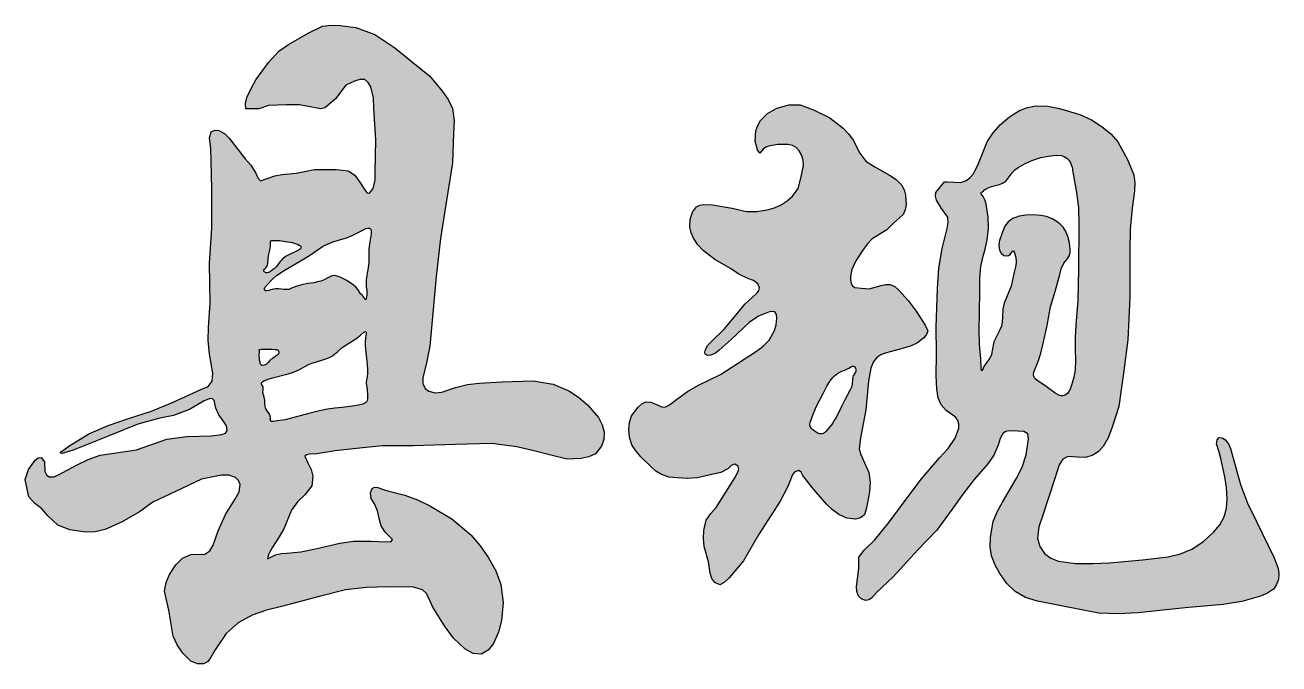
# Model space of a CAD drawing. Extents: x -137808 to 103746506, y -332957 to -111547.
# Drawn here: x 46778 to 47622, y -162492 to -162062 of the extents above; entities that cross this region are included whole.
import ezdxf

# ---------------------------------------------------------------- set-up
doc = ezdxf.new("R2010")
doc.units = 0
doc.header["$LTSCALE"] = 25
doc.header["$MEASUREMENT"] = 0
doc.layers.get('0').update_dxf_attribs({"linetype": 'CONTINUOUS'})

# ---------------------------------------------------------------- blocks, each defined once
blk = doc.blocks.new('tjnhty')
h = blk.add_hatch(color=256)
h.paths.add_polyline_path([(1268459.13, -1743967.5), (1268462.97, -1743942.1), (1268463.74, -1743922.4), (1268464.18, -1743913.78), (1268463.12, -1743905.54), (1268460.22, -1743899.63), (1268456.24, -1743894.1), (1268447.71, -1743883.91), (1268436.25, -1743874.34), (1268424.36, -1743864.69), (1268410.69, -1743855.75), (1268398, -1743851.12), (1268387.51, -1743849.65), (1268381.48, -1743849.47), (1268375.63, -1743850.3), (1268365.95, -1743854.94), (1268352.6, -1743862.47), (1268346.16, -1743867.07), (1268339.26, -1743874.6), (1268330.75, -1743886.33), (1268327.78, -1743891.66), (1268324.67, -1743898.18), (1268323.78, -1743902.32), (1268323.93, -1743905.73), (1268326.45, -1743905.88), (1268332.82, -1743905.73), (1268339.2, -1743903.66), (1268351.05, -1743903.21), (1268360.09, -1743903.07), (1268364.84, -1743903.95), (1268374.47, -1743905.88), (1268377.17, -1743905.16), (1268379.61, -1743903.22), (1268384.24, -1743899.11), (1268391.28, -1743889.85), (1268397.11, -1743887.11), (1268400.68, -1743886), (1268403.97, -1743886.08), (1268406.37, -1743888.02), (1268408.09, -1743891.05), (1268409.84, -1743898.34), (1268410.14, -1743905.62), (1268411.52, -1743926.7), (1268411, -1743948.46), (1268411.01, -1743953.89), (1268409.63, -1743959.43), (1268407.23, -1743962.52), (1268405.7, -1743962.32), (1268404.19, -1743960.76), (1268401.22, -1743955.83), (1268397.37, -1743950.51), (1268392.82, -1743947.61), (1268385.1, -1743946.75), (1268370.18, -1743946.75), (1268357.83, -1743949.15), (1268348.31, -1743950.06), (1268343.46, -1743950.92), (1268338.45, -1743952.75), (1268333.81, -1743954.29), (1268332.06, -1743952.36), (1268330.73, -1743949.15), (1268327.4, -1743943.82), (1268323.52, -1743939.55), (1268312.72, -1743925.67), (1268309.72, -1743922.41), (1268305.86, -1743920.36), (1268303.04, -1743920.2), (1268300.71, -1743921.22), (1268299.46, -1743925.35), (1268300.33, -1743932.65), (1268300.65, -1743940.77), (1268301.21, -1743959.84), (1268301.21, -1743986.19), (1268299.53, -1744009.75), (1268300.09, -1744036.66), (1268298.86, -1744052.89), (1268298.64, -1744061.46), (1268299.53, -1744070.87), (1268301.71, -1744083.67), (1268301.36, -1744089.02), (1268298.73, -1744092.72), (1268293.63, -1744094.65), (1268275.13, -1744103.34), (1268260.44, -1744109.27), (1268245.03, -1744114.24), (1268231.28, -1744118.95), (1268218.39, -1744124.58), (1268204.86, -1744132.86), (1268199.9, -1744136.44), (1268198.99, -1744137.67), (1268200.28, -1744137.78), (1268207.84, -1744135.45), (1268231.37, -1744126.1), (1268251.25, -1744118.11), (1268266.16, -1744113.96), (1268275.28, -1744112.3), (1268286.03, -1744108.17), (1268296.03, -1744102.26), (1268300.06, -1744100.85), (1268301.55, -1744101.06), (1268302.6, -1744102.1), (1268303.84, -1744107.34), (1268305.87, -1744111.67), (1268308.81, -1744115.75), (1268310.89, -1744119.24), (1268311.53, -1744122.39), (1268310.28, -1744124.08), (1268307.75, -1744125.11), (1268300.84, -1744125.95), (1268284.51, -1744126.39), (1268270.92, -1744128.13), (1268250.51, -1744135.26), (1268225.95, -1744138.82), (1268217.79, -1744141.72), (1268210.1, -1744145.55), (1268198.01, -1744152.09), (1268194.77, -1744153.47), (1268191.67, -1744153.47), (1268189.82, -1744152.05), (1268188.7, -1744149.91), (1268188.5, -1744143.37), (1268186.32, -1744140.41), (1268184.23, -1744140.79), (1268182.16, -1744142.39), (1268177.8, -1744148.52), (1268175.43, -1744155.25), (1268176.81, -1744161.79), (1268178, -1744166.93), (1268181.83, -1744171.24), (1268186.72, -1744175.05), (1268190.72, -1744179.84), (1268197.48, -1744185.97), (1268205.65, -1744189.27), (1268216.02, -1744190.84), (1268222.7, -1744190.45), (1268229.23, -1744188.95), (1268240.86, -1744183.77), (1268252.34, -1744177.02), (1268261.4, -1744170.47), (1268276.56, -1744163.26), (1268294.25, -1744154.96), (1268307.6, -1744152.44), (1268312.55, -1744152.37), (1268316.99, -1744153.88), (1268319.05, -1744155.95), (1268320.24, -1744158.57), (1268319.5, -1744163.69), (1268316.63, -1744168.66), (1268310.37, -1744178.85), (1268305.44, -1744189.94), (1268302.02, -1744199.48), (1268299.67, -1744203.27), (1268296.41, -1744205.45), (1268287.03, -1744205.81), (1268281.44, -1744208.27), (1268276.92, -1744212.66), (1268272.59, -1744219.15), (1268270.28, -1744224.61), (1268269.34, -1744230.33), (1268272.23, -1744243.32), (1268275.12, -1744260.63), (1268277.87, -1744266.63), (1268281.62, -1744272.17), (1268287.03, -1744277.58), (1268291.36, -1744279.4), (1268295.69, -1744279.38), (1268298.09, -1744277.99), (1268300.05, -1744275.72), (1268303.27, -1744270), (1268310.85, -1744258.82), (1268318.8, -1744251.84), (1268328.18, -1744246.56), (1268337.98, -1744243.25), (1268348.03, -1744240.79), (1268373.29, -1744233.94), (1268390.98, -1744229.61), (1268405.21, -1744228.04), (1268419.49, -1744227.45), (1268436.82, -1744227.81), (1268442.96, -1744229.61), (1268445.27, -1744231.76), (1268447, -1744234.61), (1268449.81, -1744241.15), (1268457.75, -1744253.78), (1268463.81, -1744261.98), (1268471.47, -1744269.28), (1268477.02, -1744272.33), (1268482.66, -1744272.89), (1268487.09, -1744270.21), (1268490.6, -1744265.68), (1268494.11, -1744258.08), (1268496.01, -1744250.17), (1268497.08, -1744238.04), (1268495.65, -1744226.01), (1268492.22, -1744216.71), (1268487.35, -1744207.97), (1268481.79, -1744199.89), (1268475.44, -1744192.47), (1268462.7, -1744181.82), (1268447.9, -1744173.09), (1268439.45, -1744168.93), (1268430.97, -1744165.76), (1268417.86, -1744162.38), (1268412.83, -1744160.75), (1268410.64, -1744160.55), (1268408.98, -1744161.25), (1268407.84, -1744164.33), (1268408.41, -1744168.15), (1268410.67, -1744171.68), (1268412.66, -1744176.38), (1268413.77, -1744181.54), (1268415, -1744186.38), (1268417.72, -1744190.84), (1268422.79, -1744195.77), (1268421.87, -1744196.93), (1268418.39, -1744197.24), (1268408.27, -1744196.76), (1268396.49, -1744196.79), (1268387.26, -1744198.17), (1268370.76, -1744201.97), (1268361.01, -1744203.99), (1268351.58, -1744204.93), (1268347.92, -1744205.03), (1268343.97, -1744206.06), (1268338.61, -1744208.73), (1268339.2, -1744205.87), (1268341.99, -1744200.84), (1268346.5, -1744193.8), (1268349.61, -1744188.59), (1268354.68, -1744175.9), (1268358.77, -1744170.27), (1268363.71, -1744165.62), (1268368.31, -1744159.61), (1268369.03, -1744153.12), (1268368.01, -1744148.65), (1268365.78, -1744144.12), (1268363.8, -1744139.61), (1268364.71, -1744138.64), (1268366.63, -1744138.2), (1268371.73, -1744137.99), (1268383.99, -1744136.01), (1268398.41, -1744134.39), (1268415.72, -1744132.53), (1268436.75, -1744132.53), (1268464.93, -1744131.67), (1268489.39, -1744131.1), (1268506.27, -1744133.24), (1268516.85, -1744135.81), (1268529.29, -1744138.96), (1268540.17, -1744141.67), (1268549.61, -1744141.1), (1268554.76, -1744140.09), (1268559.33, -1744137.96), (1268563.34, -1744132.96), (1268564.86, -1744128.34), (1268565.05, -1744123.52), (1268563.77, -1744118.4), (1268561.33, -1744113.66), (1268553.9, -1744104.94), (1268547.96, -1744099.9), (1268541.45, -1744095.65), (1268530.72, -1744091.22), (1268517.42, -1744088.94), (1268496.54, -1744089.65), (1268480.94, -1744090.39), (1268473.08, -1744091.37), (1268465.07, -1744093.37), (1268455.82, -1744096.44), (1268451.37, -1744096.98), (1268447.19, -1744095.94), (1268444.63, -1744093.99), (1268443.06, -1744090.61), (1268443.06, -1744086.59), (1268445.26, -1744077.89), (1268447.84, -1744065.54), (1268452.05, -1744018.77), (1268455.01, -1743993.01)])
h.paths.add_polyline_path([(1268341.01, -1743994.37), (1268343.81, -1743994.38), (1268346.61, -1743994.55), (1268349.38, -1743994.85), (1268352.1, -1743995.25), (1268353.74, -1743995.54), (1268355.37, -1743995.9), (1268357.01, -1743996.38), (1268358.69, -1743997.02), (1268359.82, -1743997.56), (1268361.02, -1743998.35), (1268361.22, -1743999.26), (1268360.53, -1744000.17), (1268359.45, -1744000.89), (1268357.67, -1744001.86), (1268353.34, -1744003.96), (1268351.2, -1744005.1), (1268350.24, -1744005.71), (1268349.37, -1744006.33), (1268348.73, -1744006.89), (1268348.16, -1744007.46), (1268347.2, -1744008.62), (1268345.51, -1744010.91), (1268344.45, -1744012.09), (1268343.25, -1744013.2), (1268341.94, -1744014.25), (1268340.08, -1744015.57), (1268338.74, -1744016.24), (1268337.13, -1744016.2), (1268335.86, -1744015.19), (1268336.08, -1744014.43), (1268336.64, -1744013.65), (1268337.42, -1744012.82), (1268338.12, -1744011.96), (1268338.39, -1744011.45), (1268338.56, -1744010.93), (1268338.76, -1744009.87), (1268339.09, -1744006.98), (1268339.25, -1744004.49), (1268339.6, -1744002.67), (1268340.05, -1744000.87), (1268340.32, -1743999.6), (1268340.53, -1743998.31), (1268340.66, -1743997.12), (1268340.69, -1743995.98), (1268340.66, -1743994.85)], flags=16)
h.paths.add_polyline_path([(1268348.69, -1744015.29), (1268353.23, -1744012.55), (1268360.05, -1744008.62), (1268366.73, -1744004.46), (1268372.57, -1744000.43), (1268375.55, -1743998.53), (1268378.69, -1743996.88), (1268382.75, -1743995.29), (1268386.95, -1743994), (1268391.1, -1743992.77), (1268395.02, -1743991.36), (1268398.27, -1743989.78), (1268401.83, -1743987.89), (1268404.82, -1743986.47), (1268406.16, -1743986.08), (1268407.69, -1743986.09), (1268408.22, -1743987.43), (1268408.33, -1743988.62), (1268408.24, -1743990.05), (1268407.1, -1743996.62), (1268406.69, -1744000.48), (1268406.72, -1744003.95), (1268406.84, -1744009.08), (1268406.32, -1744012.79), (1268405.56, -1744016.53), (1268405.01, -1744021.18), (1268404.94, -1744023.44), (1268405.04, -1744025.53), (1268405.31, -1744027.95), (1268405.3, -1744031.05), (1268404.96, -1744033.42), (1268404.55, -1744034.68), (1268403.5, -1744032.59), (1268402.97, -1744031.86), (1268402.37, -1744031.3), (1268401.19, -1744030.28), (1268399.52, -1744027.71), (1268397.98, -1744025.9), (1268396.17, -1744024.37), (1268391.93, -1744021.42), (1268389.81, -1744020.18), (1268387.56, -1744019.1), (1268384.85, -1744018.22), (1268383.48, -1744018.06), (1268382.16, -1744018.2), (1268380.46, -1744018.91), (1268378.82, -1744019.87), (1268376.67, -1744020.93), (1268374.43, -1744021.75), (1268372.15, -1744022.36), (1268369.82, -1744022.83), (1268365.62, -1744023.48), (1268361.46, -1744024.24), (1268358.6, -1744025.07), (1268355.8, -1744026.17), (1268354.33, -1744026.83), (1268352.85, -1744027.33), (1268351.26, -1744027.48), (1268349.63, -1744027.36), (1268346.29, -1744026.94), (1268343.99, -1744026.97), (1268341.79, -1744027.33), (1268339.22, -1744028.1), (1268338.03, -1744028.42), (1268337.03, -1744028.22), (1268336.44, -1744026.99), (1268336.78, -1744026.17), (1268338.46, -1744024.02), (1268340.3, -1744021.99), (1268342.27, -1744020.09), (1268344.36, -1744018.33)], flags=16)
h.paths.add_polyline_path([(1268341.61, -1744067.64), (1268344.06, -1744067.73), (1268345.15, -1744067.92), (1268345.99, -1744068.52), (1268346.33, -1744069.73), (1268345.87, -1744070.85), (1268345.04, -1744071.56), (1268344.21, -1744072.29), (1268343.36, -1744072.96), (1268342.23, -1744073.66), (1268341.66, -1744074), (1268341.12, -1744074.36), (1268340.55, -1744074.85), (1268340.02, -1744075.38), (1268339.02, -1744076.53), (1268338.1, -1744077.52), (1268336.8, -1744078.15), (1268334.89, -1744078.59), (1268334.08, -1744077.99), (1268333.63, -1744076.74), (1268333.28, -1744074.88), (1268333.11, -1744073.51), (1268333.01, -1744072.25), (1268332.99, -1744071), (1268333.08, -1744069.79), (1268333.1, -1744069.14), (1268333.06, -1744068.41), (1268333.02, -1744067.8), (1268333.69, -1744067.71), (1268335.04, -1744067.54), (1268336.98, -1744067.49)], flags=16)
h.paths.add_polyline_path([(1268366.16, -1744077.99), (1268368.48, -1744077.04), (1268370.88, -1744076.26), (1268375.77, -1744074.84), (1268379.14, -1744073.62), (1268380.75, -1744072.86), (1268382.27, -1744071.97), (1268383.98, -1744070.71), (1268385.6, -1744069.31), (1268388.89, -1744066.47), (1268392.64, -1744063.98), (1268396.75, -1744061.54), (1268398.89, -1744060.06), (1268401.26, -1744058.11), (1268403.25, -1744056.37), (1268404.53, -1744055.51), (1268404.88, -1744056.28), (1268404.87, -1744057.32), (1268404.51, -1744059.98), (1268404.3, -1744062.88), (1268404.39, -1744065.35), (1268405.3, -1744075.98), (1268405.76, -1744081.1), (1268405.79, -1744083.63), (1268405.57, -1744086.14), (1268405.2, -1744088.29), (1268405.01, -1744090.45), (1268405.64, -1744094.69), (1268405.76, -1744099.06), (1268405.81, -1744101.87), (1268405.14, -1744103.32), (1268404.13, -1744103.96), (1268402.64, -1744104.55), (1268399.86, -1744105.31), (1268397.14, -1744105.8), (1268388.77, -1744106.8), (1268383.87, -1744107.28), (1268379.02, -1744107.92), (1268373.65, -1744109.05), (1268366.28, -1744110.92), (1268357.28, -1744113.29), (1268353.85, -1744114.34), (1268350.53, -1744115.17), (1268345.16, -1744115.91), (1268342.38, -1744116.34), (1268340.64, -1744116.21), (1268340.48, -1744114.64), (1268340.52, -1744113.29), (1268340.15, -1744111.84), (1268339.4, -1744110.57), (1268337.47, -1744107.78), (1268337.08, -1744106.1), (1268336.88, -1744103.91), (1268336.78, -1744101.83), (1268336.41, -1744099.81), (1268335.81, -1744098.25), (1268335.41, -1744096.69), (1268335.6, -1744094.84), (1268335.68, -1744093.89), (1268335.54, -1744092.94), (1268334.53, -1744090.92), (1268334.54, -1744090.2), (1268335.2, -1744089.49), (1268336.16, -1744088.95), (1268339.04, -1744087.8), (1268342.04, -1744086.95), (1268352.41, -1744084.2), (1268356.09, -1744083.05), (1268359.65, -1744081.58)], flags=16)
h = blk.add_hatch(color=256)
h.paths.add_polyline_path([(1268743.11, -1744089.09), (1268744.68, -1744080.26), (1268746.25, -1744076.36), (1268748.65, -1744073.24), (1268751.23, -1744071.47), (1268754.28, -1744070.21), (1268761.02, -1744068.5), (1268771.24, -1744065.59), (1268775.89, -1744063.24), (1268780.18, -1744059.85), (1268782.03, -1744057.69), (1268782.86, -1744055.32), (1268781.21, -1744051.41), (1268775.03, -1744041.94), (1268769.81, -1744034.81), (1268763.45, -1744027.81), (1268760.64, -1744025.46), (1268757.49, -1744024.03), (1268754.51, -1744024.04), (1268751.45, -1744024.84), (1268743.48, -1744027.01), (1268738.17, -1744026.61), (1268733.82, -1744026.13), (1268732.35, -1744025), (1268731.33, -1744023.39), (1268730.79, -1744020.94), (1268730.92, -1744018.4), (1268731.89, -1744014.06), (1268734.59, -1744008.04), (1268739.24, -1744001.04), (1268742.12, -1743996.95), (1268745.52, -1743993.4), (1268755.44, -1743987.31), (1268759.81, -1743982.67), (1268766.35, -1743976.95), (1268767.73, -1743973.84), (1268768.26, -1743970.36), (1268767.82, -1743964.05), (1268766.92, -1743960.36), (1268765.33, -1743957.02), (1268761.65, -1743953.41), (1268757.11, -1743950.57), (1268747.29, -1743944.86), (1268741.13, -1743941.05), (1268737.17, -1743935.62), (1268732.76, -1743926.98), (1268729.6, -1743922.75), (1268725.87, -1743918.92), (1268716.92, -1743911.88), (1268706.51, -1743906.75), (1268697.12, -1743903.24), (1268689.5, -1743903.24), (1268681.28, -1743905.43), (1268675.12, -1743908.95), (1268670.43, -1743913.79), (1268668.49, -1743917.08), (1268667.2, -1743920.68), (1268666.76, -1743927.56), (1268668.23, -1743933.43), (1268669.79, -1743935.75), (1268672.18, -1743933.07), (1268673.95, -1743931.65), (1268675.92, -1743930.96), (1268681.67, -1743929.91), (1268689.05, -1743929.91), (1268691.9, -1743930.59), (1268694.42, -1743931.92), (1268696.43, -1743934.1), (1268697.87, -1743936.8), (1268699.01, -1743940.36), (1268699.31, -1743943.99), (1268697.46, -1743952.39), (1268695.76, -1743959.49), (1268691.9, -1743964.58), (1268688.29, -1743967.81), (1268684.33, -1743970.45), (1268679.69, -1743972.46), (1268674.76, -1743973.84), (1268667.81, -1743975.02), (1268660.86, -1743974.92), (1268651.28, -1743972.61), (1268638, -1743970.45), (1268632.16, -1743970.17), (1268629.48, -1743970.64), (1268627.19, -1743971.84), (1268624.56, -1743975.39), (1268622.97, -1743980.39), (1268622.86, -1743985.57), (1268623.69, -1743989.3), (1268625.18, -1743992.82), (1268628.13, -1743997.26), (1268631.79, -1744001.17), (1268639.5, -1744007.14), (1268650.2, -1744013.35), (1268655.82, -1744017), (1268661.9, -1744020.07), (1268665.62, -1744021.37), (1268668.62, -1744023.55), (1268669.61, -1744026.28), (1268669.2, -1744028.12), (1268668.03, -1744029.77), (1268664.64, -1744032.75), (1268659.89, -1744037.26), (1268655.93, -1744041.95), (1268646.17, -1744053.88), (1268637.09, -1744062.57), (1268634.98, -1744064.83), (1268633.34, -1744067.69), (1268632.86, -1744069.53), (1268633.14, -1744071.05), (1268634.72, -1744071.78), (1268636.89, -1744071.64), (1268639.97, -1744070.31), (1268642.42, -1744068.29), (1268650.52, -1744060.99), (1268662.76, -1744049.74), (1268668.88, -1744045.4), (1268675.79, -1744042.64), (1268678.06, -1744042.15), (1268679.94, -1744042.44), (1268681.02, -1744044.22), (1268681.32, -1744046.78), (1268680.94, -1744051.16), (1268679.74, -1744055.07), (1268676.19, -1744061.58), (1268671.89, -1744065.76), (1268666.91, -1744069.27), (1268643.4, -1744084.54), (1268628.66, -1744091.89), (1268621.18, -1744096.07), (1268613.7, -1744101.43), (1268609.06, -1744105.11), (1268606.73, -1744106.28), (1268604.38, -1744106.52), (1268599.91, -1744104.53), (1268596.52, -1744103.18), (1268593.19, -1744103.04), (1268590.51, -1744104.37), (1268588.1, -1744106.52), (1268583.5, -1744112.48), (1268582.07, -1744116.84), (1268581.63, -1744121.55), (1268582.11, -1744126.88), (1268583.75, -1744131.86), (1268586.47, -1744136.09), (1268589.84, -1744139.93), (1268596.45, -1744146.59), (1268599.88, -1744149.6), (1268603.65, -1744152.01), (1268608.85, -1744153.63), (1268614.4, -1744154.28), (1268621.16, -1744154.55), (1268627.81, -1744154.08), (1268638.37, -1744151.81), (1268643.54, -1744150.65), (1268648.33, -1744148.07), (1268650.68, -1744145.84), (1268653.16, -1744144.92), (1268655.23, -1744146.3), (1268655.8, -1744148.05), (1268655.39, -1744150.01), (1268653.06, -1744154.08), (1268645.83, -1744165.56), (1268640.58, -1744174.08), (1268636.85, -1744178.25), (1268633.74, -1744182.66), (1268632.23, -1744189.59), (1268631.98, -1744195.02), (1268632.48, -1744200.3), (1268635.25, -1744210.75), (1268636.4, -1744218.36), (1268637.52, -1744221.84), (1268639.71, -1744224.71), (1268642.87, -1744226.11), (1268645.96, -1744224.71), (1268649.25, -1744221.53), (1268658.8, -1744209.96), (1268668.93, -1744192.6), (1268677.62, -1744179.3), (1268683.53, -1744169.79), (1268688.64, -1744159.9), (1268690.9, -1744154.36), (1268691.84, -1744152.03), (1268693.39, -1744150.07), (1268696.11, -1744149.17), (1268697.71, -1744150.45), (1268698.93, -1744152.67), (1268705.04, -1744160.58), (1268714.66, -1744171.88), (1268718.61, -1744175.58), (1268723.03, -1744178.78), (1268728.36, -1744181.37), (1268734.22, -1744182.05), (1268737.62, -1744181.14), (1268740.22, -1744179.12), (1268741.77, -1744174.25), (1268743.59, -1744163.61), (1268744.11, -1744157.05), (1268743.33, -1744150.63), (1268739.43, -1744142.07), (1268737.79, -1744138.5), (1268736.83, -1744134.81), (1268737.61, -1744127.28), (1268741.25, -1744108.34)])
h.paths.add_polyline_path([(1268708.12, -1744105.91), (1268712.72, -1744096.97), (1268715.04, -1744092.39), (1268716.32, -1744090.16), (1268717.8, -1744088.02), (1268718.92, -1744086.68), (1268720.15, -1744085.44), (1268721.48, -1744084.34), (1268722.88, -1744083.43), (1268724.53, -1744082.65), (1268726.25, -1744081.98), (1268728.04, -1744081.25), (1268729.89, -1744080.29), (1268732.03, -1744079.02), (1268733.4, -1744079.1), (1268734.45, -1744080.77), (1268734.5, -1744082.56), (1268733.89, -1744083.62), (1268733.04, -1744084.88), (1268732.72, -1744085.62), (1268732.51, -1744086.4), (1268732.31, -1744088.02), (1268732.07, -1744091.17), (1268731.55, -1744093.12), (1268730.73, -1744095), (1268728.68, -1744098.66), (1268726.82, -1744102.15), (1268725.11, -1744105.67), (1268721.67, -1744112.68), (1268719.98, -1744115.67), (1268719.04, -1744117.11), (1268718.04, -1744118.48), (1268715.38, -1744121.62), (1268713.67, -1744123.59), (1268712.13, -1744124.47), (1268710.37, -1744124.62), (1268708.76, -1744124.19), (1268707.7, -1744123.53), (1268706.43, -1744122.59), (1268705.22, -1744121.62), (1268703.93, -1744120.25), (1268703.51, -1744118.64), (1268703.77, -1744117.03), (1268705.76, -1744111.4), (1268706.89, -1744108.63)], flags=16)
h.paths.add_polyline_path([(1268906.83, -1744120.72), (1268911.46, -1744106.1), (1268914.51, -1744083.64), (1268917.44, -1744061.26), (1268918.9, -1744032.59), (1268918.94, -1744000.97), (1268919.15, -1743986.84), (1268920.36, -1743972.58), (1268921.98, -1743961.29), (1268922.22, -1743955.74), (1268921.55, -1743950.34), (1268917.28, -1743939.93), (1268910.89, -1743928.1), (1268906.01, -1743922.63), (1268900.24, -1743917.93), (1268893.01, -1743913.3), (1268885.32, -1743909.65), (1268871.59, -1743905.63), (1268863.66, -1743904.03), (1268855.72, -1743903.73), (1268850.04, -1743904.89), (1268844.59, -1743907.05), (1268837.83, -1743911.13), (1268831.81, -1743916.27), (1268826.82, -1743921.88), (1268822.81, -1743928.1), (1268816.53, -1743943.76), (1268813.41, -1743949.74), (1268811.32, -1743952.23), (1268808.76, -1743954.12), (1268805.06, -1743955.32), (1268796.17, -1743954.95), (1268794.26, -1743954.9), (1268792.2, -1743957.54), (1268788.38, -1743962.25), (1268788.09, -1743964.67), (1268788.67, -1743967.25), (1268792.2, -1743972.83), (1268796.32, -1743978.71), (1268796.68, -1743982.43), (1268796.03, -1743986.35), (1268792.5, -1743999.88), (1268790.45, -1744013.04), (1268789.48, -1744026.53), (1268788.45, -1744052.78), (1268788.76, -1744070.55), (1268788.44, -1744085.51), (1268788.91, -1744094.56), (1268789.95, -1744100.42), (1268791.9, -1744105.06), (1268795.17, -1744108.94), (1268799.73, -1744112), (1268801.78, -1744113.6), (1268803.22, -1744115.57), (1268803.82, -1744118.07), (1268803.7, -1744120.78), (1268801.33, -1744127.42), (1268796.55, -1744134.32), (1268790.9, -1744140.68), (1268778.57, -1744154.89), (1268769.09, -1744167.68), (1268756.83, -1744184.05), (1268747.2, -1744195.82), (1268740, -1744202.74), (1268736.55, -1744207.52), (1268736.47, -1744215.2), (1268734.96, -1744227.36), (1268735.11, -1744230.69), (1268736.31, -1744233.77), (1268738.48, -1744235.87), (1268741.12, -1744236.83), (1268743.21, -1744236.38), (1268745.13, -1744235.05), (1268748.71, -1744231.14), (1268759.61, -1744220.72), (1268776.22, -1744202.66), (1268789, -1744189.46), (1268799.25, -1744175.3), (1268806.41, -1744165.08), (1268814.13, -1744155.36), (1268823.36, -1744144.79), (1268827.32, -1744138.93), (1268830.25, -1744132.15), (1268831.57, -1744127.61), (1268833.56, -1744124.1), (1268835.44, -1744123.04), (1268837.82, -1744122.61), (1268843.52, -1744122.68), (1268847.51, -1744123.01), (1268850.15, -1744124.57), (1268850.63, -1744127.89), (1268849.21, -1744138.78), (1268846.34, -1744146.95), (1268842.36, -1744154.9), (1268833.09, -1744170.52), (1268829.58, -1744176.94), (1268826.87, -1744183.63), (1268825.03, -1744194.2), (1268824.97, -1744200.56), (1268825.9, -1744206.77), (1268828.15, -1744212.83), (1268831.35, -1744218.58), (1268836.02, -1744225.17), (1268841.62, -1744230.67), (1268848.72, -1744234.71), (1268856.72, -1744237.28), (1268873.78, -1744240.56), (1268898.03, -1744245.35), (1268911.11, -1744245.79), (1268924.31, -1744244.92), (1268956.08, -1744241.76), (1268981.61, -1744239.42), (1268994.29, -1744237.32), (1269006.79, -1744233.84), (1269011.49, -1744231.89), (1269015.5, -1744228.99), (1269017.64, -1744226.03), (1269018.91, -1744222.62), (1269019.22, -1744218.96), (1269018.67, -1744215.27), (1269016.07, -1744207.94), (1269003.87, -1744183.2), (1268998.05, -1744171.16), (1268993.32, -1744158.68), (1268986.68, -1744134.52), (1268985.27, -1744131.25), (1268982.89, -1744128.36), (1268980.96, -1744127.14), (1268979.09, -1744126.94), (1268977.68, -1744128.59), (1268977.2, -1744131.2), (1268978.9, -1744136.95), (1268980.04, -1744141.15), (1268982.89, -1744153.47), (1268983.94, -1744160.73), (1268984.31, -1744168.15), (1268983.95, -1744174.47), (1268982.41, -1744180.46), (1268979.36, -1744185.69), (1268975.3, -1744190.41), (1268968.35, -1744197), (1268960.61, -1744202.25), (1268952.87, -1744205.42), (1268944.59, -1744207.37), (1268927.42, -1744209.36), (1268905.19, -1744211.38), (1268894, -1744211.9), (1268882.39, -1744211.72), (1268870.95, -1744210.21), (1268865.82, -1744208.27), (1268861.53, -1744205.09), (1268858.31, -1744200.3), (1268856.79, -1744194.67), (1268857.61, -1744187.18), (1268860.11, -1744179.99), (1268868.17, -1744155.36), (1268871.41, -1744145.4), (1268873.84, -1744141.66), (1268877.2, -1744139.78), (1268883.68, -1744140.34), (1268888.76, -1744140.44), (1268893.5, -1744139.23), (1268897.56, -1744136.67), (1268900.91, -1744133.12), (1268904.33, -1744127.16)])
h.paths.add_polyline_path([(1268873.7, -1744099.05), (1268872.42, -1744098.99), (1268871.16, -1744098.59), (1268868.73, -1744097.2), (1268862.65, -1744092.79), (1268856.2, -1744088.37), (1268854.97, -1744087.27), (1268854.17, -1744085.98), (1268854.05, -1744084.54), (1268854.36, -1744083.03), (1268857.3, -1744075.85), (1268858.99, -1744070.34), (1268860.25, -1744064.62), (1268863.2, -1744051.74), (1268865.41, -1744039.03), (1268868.73, -1744028.72), (1268871.67, -1744017.44), (1268872.75, -1744013.47), (1268874.46, -1744009.78), (1268876.46, -1744007.15), (1268878.18, -1744004.45), (1268878.69, -1744002.5), (1268878.77, -1744000.42), (1268878.18, -1743996.09), (1268877.2, -1743991.85), (1268875.62, -1743987.97), (1268873.91, -1743985.48), (1268871.76, -1743983.28), (1268869.28, -1743981.39), (1268866.57, -1743979.85), (1268862.8, -1743978.4), (1268858.9, -1743977.53), (1268853.94, -1743977.1), (1268848.92, -1743977.3), (1268844.37, -1743978.02), (1268840.09, -1743979.62), (1268837.06, -1743981.81), (1268834.75, -1743984.72), (1268832.9, -1743989.36), (1268831.04, -1743995.16), (1268830.77, -1743998.07), (1268831.27, -1744000.96), (1268832.33, -1744002.99), (1268834.06, -1744004.45), (1268836.22, -1744004.87), (1268837.29, -1744004.61), (1268838.24, -1744003.98), (1268840.09, -1744001.43), (1268840.7, -1744001.66), (1268841.29, -1744002.69), (1268842.18, -1744005.84), (1268842.46, -1744008.84), (1268842.21, -1744011.36), (1268841.02, -1744015.81), (1268838.93, -1744025.09), (1268835.84, -1744032.74), (1268834.33, -1744036.51), (1268833.36, -1744040.41), (1268833.08, -1744046.28), (1268832.94, -1744049.2), (1268832.43, -1744052.01), (1268831.37, -1744054.67), (1268829.96, -1744057.24), (1268827.38, -1744062.61), (1268826.3, -1744068.44), (1268825.75, -1744071.25), (1268824.75, -1744073.72), (1268822.72, -1744076.25), (1268820.65, -1744079.28), (1268819.48, -1744082.2), (1268819.07, -1744081.93), (1268818.84, -1744079.96), (1268818.6, -1744074.01), (1268817.72, -1744064.36), (1268817.44, -1744054.45), (1268817.72, -1744043.6), (1268818.02, -1744027.81), (1268818.04, -1744019.91), (1268818.6, -1744012.02), (1268820.07, -1744005), (1268821.49, -1744000.21), (1268822.79, -1743993.94), (1268823.67, -1743986.4), (1268823.58, -1743978.68), (1268822.11, -1743969.91), (1268821.49, -1743967.63), (1268820.07, -1743964.94), (1268818.48, -1743962.54), (1268818.89, -1743962.01), (1268819.95, -1743961.71), (1268821.1, -1743960.45), (1268822.52, -1743959.47), (1268825.87, -1743958.12), (1268831.16, -1743956.65), (1268833.56, -1743955.69), (1268835.61, -1743954.29), (1268839.67, -1743948.85), (1268841.52, -1743946.93), (1268843.65, -1743945.32), (1268848.37, -1743942.71), (1268853.58, -1743940.41), (1268858.92, -1743938.65), (1268864.08, -1743937.59), (1268869.36, -1743937.03), (1268872.84, -1743937.14), (1268874.71, -1743937.82), (1268876.42, -1743938.95), (1268877.87, -1743940.42), (1268878.99, -1743942.13), (1268880.06, -1743945.18), (1268880.61, -1743948.38), (1268883.05, -1743962.17), (1268884.32, -1743972.37), (1268884.56, -1743984.19), (1268884.29, -1744013.84), (1268883.92, -1744034.78), (1268882.65, -1744051.37), (1268882.13, -1744059.69), (1268882.05, -1744068.05), (1268882.3, -1744074.82), (1268882.05, -1744081.51), (1268881.1, -1744086.31), (1268879.78, -1744091.13), (1268878.69, -1744094.49), (1268877.91, -1744096.03), (1268876.83, -1744097.39), (1268875.37, -1744098.48)], flags=16)
at = {"color": 7}
for points in [[(1268374.47, -1743905.88), (1268364.84, -1743903.95), (1268360.09, -1743903.07), (1268351.05, -1743903.21), (1268339.2, -1743903.66), (1268332.82, -1743905.73), (1268326.45, -1743905.88), (1268323.93, -1743905.73), (1268323.78, -1743902.32), (1268324.67, -1743898.18), (1268327.78, -1743891.66), (1268330.75, -1743886.33), (1268339.26, -1743874.6), (1268346.16, -1743867.07), (1268352.6, -1743862.47), (1268365.95, -1743854.94), (1268375.63, -1743850.3), (1268381.48, -1743849.47), (1268387.51, -1743849.65), (1268398, -1743851.12), (1268410.69, -1743855.75), (1268424.36, -1743864.69), (1268436.25, -1743874.34), (1268447.71, -1743883.91), (1268456.24, -1743894.1), (1268460.22, -1743899.63), (1268463.12, -1743905.54), (1268464.18, -1743913.78), (1268463.74, -1743922.4), (1268462.97, -1743942.1), (1268459.13, -1743967.5), (1268455.01, -1743993.01), (1268452.05, -1744018.77), (1268447.84, -1744065.54), (1268445.26, -1744077.89), (1268443.06, -1744086.59), (1268443.06, -1744090.61), (1268444.63, -1744093.99), (1268447.19, -1744095.94), (1268451.37, -1744096.98), (1268455.82, -1744096.44), (1268465.07, -1744093.37), (1268473.08, -1744091.37), (1268480.94, -1744090.39), (1268496.54, -1744089.65), (1268517.42, -1744088.94), (1268530.72, -1744091.22), (1268541.45, -1744095.65), (1268547.96, -1744099.9), (1268553.9, -1744104.94), (1268561.33, -1744113.66), (1268563.77, -1744118.4), (1268565.05, -1744123.52), (1268564.86, -1744128.34), (1268563.34, -1744132.96), (1268559.33, -1744137.96), (1268554.76, -1744140.09), (1268549.61, -1744141.1), (1268540.17, -1744141.67), (1268529.29, -1744138.96), (1268516.85, -1744135.81), (1268506.27, -1744133.24), (1268489.39, -1744131.1), (1268464.93, -1744131.67), (1268436.75, -1744132.53), (1268415.72, -1744132.53), (1268398.41, -1744134.39), (1268383.99, -1744136.01), (1268371.73, -1744137.99), (1268366.63, -1744138.2), (1268364.71, -1744138.64), (1268363.8, -1744139.61), (1268365.78, -1744144.12), (1268368.01, -1744148.65), (1268369.03, -1744153.12), (1268368.31, -1744159.61), (1268363.71, -1744165.62), (1268358.77, -1744170.27), (1268354.68, -1744175.9), (1268349.61, -1744188.59), (1268346.5, -1744193.8), (1268341.99, -1744200.84), (1268339.2, -1744205.87), (1268338.61, -1744208.73), (1268343.97, -1744206.06), (1268347.92, -1744205.03), (1268351.58, -1744204.93), (1268361.01, -1744203.99), (1268370.76, -1744201.97), (1268387.26, -1744198.17), (1268396.49, -1744196.79), (1268408.27, -1744196.76), (1268418.39, -1744197.24), (1268421.87, -1744196.93), (1268422.79, -1744195.77), (1268417.72, -1744190.84), (1268415, -1744186.38), (1268413.77, -1744181.54), (1268412.66, -1744176.38), (1268410.67, -1744171.68), (1268408.41, -1744168.15), (1268407.84, -1744164.33), (1268408.98, -1744161.25), (1268410.64, -1744160.55), (1268412.83, -1744160.75), (1268417.86, -1744162.38), (1268430.97, -1744165.76), (1268439.45, -1744168.93), (1268447.9, -1744173.09), (1268462.7, -1744181.82), (1268475.44, -1744192.47), (1268481.79, -1744199.89), (1268487.35, -1744207.97), (1268492.22, -1744216.71), (1268495.65, -1744226.01), (1268497.08, -1744238.04), (1268496.01, -1744250.17), (1268494.11, -1744258.08), (1268490.6, -1744265.68), (1268487.09, -1744270.21), (1268482.66, -1744272.89), (1268477.02, -1744272.33), (1268471.47, -1744269.28), (1268463.81, -1744261.98), (1268457.75, -1744253.78), (1268449.81, -1744241.15), (1268447, -1744234.61), (1268445.27, -1744231.76), (1268442.96, -1744229.61), (1268436.82, -1744227.81), (1268419.49, -1744227.45), (1268405.21, -1744228.04), (1268390.98, -1744229.61), (1268373.29, -1744233.94), (1268348.03, -1744240.79), (1268337.98, -1744243.25), (1268328.18, -1744246.56), (1268318.8, -1744251.84), (1268310.85, -1744258.82), (1268303.27, -1744270), (1268300.05, -1744275.72), (1268298.09, -1744277.99), (1268295.69, -1744279.38), (1268291.36, -1744279.4), (1268287.03, -1744277.58), (1268281.62, -1744272.17), (1268277.87, -1744266.63), (1268275.12, -1744260.63), (1268272.23, -1744243.32), (1268269.34, -1744230.33), (1268270.28, -1744224.61), (1268272.59, -1744219.15), (1268276.92, -1744212.66), (1268281.44, -1744208.27), (1268287.03, -1744205.81), (1268296.41, -1744205.45), (1268299.67, -1744203.27), (1268302.02, -1744199.48), (1268305.44, -1744189.94), (1268310.37, -1744178.85), (1268316.63, -1744168.66), (1268319.5, -1744163.69), (1268320.24, -1744158.57), (1268319.05, -1744155.95), (1268316.99, -1744153.88), (1268312.55, -1744152.37), (1268307.6, -1744152.44), (1268294.25, -1744154.96), (1268276.56, -1744163.26), (1268261.4, -1744170.47), (1268252.34, -1744177.02), (1268240.86, -1744183.77), (1268229.23, -1744188.95), (1268222.7, -1744190.45), (1268216.02, -1744190.84), (1268205.65, -1744189.27), (1268197.48, -1744185.97), (1268190.72, -1744179.84), (1268186.72, -1744175.05), (1268181.83, -1744171.24), (1268178, -1744166.93), (1268176.81, -1744161.79), (1268175.43, -1744155.25), (1268177.8, -1744148.52), (1268182.16, -1744142.39), (1268184.23, -1744140.79), (1268186.32, -1744140.41), (1268188.5, -1744143.37), (1268188.7, -1744149.91), (1268189.82, -1744152.05), (1268191.67, -1744153.47), (1268194.77, -1744153.47), (1268198.01, -1744152.09), (1268210.1, -1744145.55), (1268217.79, -1744141.72), (1268225.95, -1744138.82), (1268250.51, -1744135.26), (1268270.92, -1744128.13), (1268284.51, -1744126.39), (1268300.84, -1744125.95), (1268307.75, -1744125.11), (1268310.28, -1744124.08), (1268311.53, -1744122.39), (1268310.89, -1744119.24), (1268308.81, -1744115.75), (1268305.87, -1744111.67), (1268303.84, -1744107.34), (1268302.6, -1744102.1), (1268301.55, -1744101.06), (1268300.06, -1744100.85), (1268296.03, -1744102.26), (1268286.03, -1744108.17), (1268275.28, -1744112.3), (1268266.16, -1744113.96), (1268251.25, -1744118.11), (1268231.37, -1744126.1), (1268207.84, -1744135.45), (1268200.28, -1744137.78), (1268198.99, -1744137.67), (1268199.9, -1744136.44), (1268204.86, -1744132.86), (1268218.39, -1744124.58), (1268231.28, -1744118.95), (1268245.03, -1744114.24), (1268260.44, -1744109.27), (1268275.13, -1744103.34), (1268293.63, -1744094.65), (1268298.73, -1744092.72), (1268301.36, -1744089.02), (1268301.71, -1744083.67), (1268299.53, -1744070.87), (1268298.64, -1744061.46), (1268298.86, -1744052.89), (1268300.09, -1744036.66), (1268299.53, -1744009.75), (1268301.21, -1743986.19), (1268301.21, -1743959.84), (1268300.65, -1743940.77), (1268300.33, -1743932.65), (1268299.46, -1743925.35), (1268300.71, -1743921.22), (1268303.04, -1743920.2), (1268305.86, -1743920.36), (1268309.72, -1743922.41), (1268312.72, -1743925.67), (1268323.52, -1743939.55), (1268327.4, -1743943.82), (1268330.73, -1743949.15), (1268332.06, -1743952.36), (1268333.81, -1743954.29), (1268338.45, -1743952.75), (1268343.46, -1743950.92), (1268348.31, -1743950.06), (1268357.83, -1743949.15), (1268370.18, -1743946.75), (1268385.1, -1743946.75), (1268392.82, -1743947.61), (1268397.37, -1743950.51), (1268401.22, -1743955.83), (1268404.19, -1743960.76), (1268405.7, -1743962.32), (1268407.23, -1743962.52), (1268409.63, -1743959.43), (1268411.01, -1743953.89), (1268411, -1743948.46), (1268411.52, -1743926.7), (1268410.14, -1743905.62), (1268409.84, -1743898.34), (1268408.09, -1743891.05), (1268406.37, -1743888.02), (1268403.97, -1743886.08), (1268400.68, -1743886), (1268397.11, -1743887.11), (1268391.28, -1743889.85), (1268384.24, -1743899.11), (1268379.61, -1743903.22), (1268377.17, -1743905.16)], [(1268668.23, -1743933.43), (1268666.76, -1743927.56), (1268667.2, -1743920.68), (1268668.49, -1743917.08), (1268670.43, -1743913.79), (1268675.12, -1743908.95), (1268681.28, -1743905.43), (1268689.5, -1743903.24), (1268697.12, -1743903.24), (1268706.51, -1743906.75), (1268716.92, -1743911.88), (1268725.87, -1743918.92), (1268729.6, -1743922.75), (1268732.76, -1743926.98), (1268737.17, -1743935.62), (1268741.13, -1743941.05), (1268747.29, -1743944.86), (1268757.11, -1743950.57), (1268761.65, -1743953.41), (1268765.33, -1743957.02), (1268766.92, -1743960.36), (1268767.82, -1743964.05), (1268768.26, -1743970.36), (1268767.73, -1743973.84), (1268766.35, -1743976.95), (1268759.81, -1743982.67), (1268755.44, -1743987.31), (1268745.52, -1743993.4), (1268742.12, -1743996.95), (1268739.24, -1744001.04), (1268734.59, -1744008.04), (1268731.89, -1744014.06), (1268730.92, -1744018.4), (1268730.79, -1744020.94), (1268731.33, -1744023.39), (1268732.35, -1744025), (1268733.82, -1744026.13), (1268738.17, -1744026.61), (1268743.48, -1744027.01), (1268751.45, -1744024.84), (1268754.51, -1744024.04), (1268757.49, -1744024.03), (1268760.64, -1744025.46), (1268763.45, -1744027.81), (1268769.81, -1744034.81), (1268775.03, -1744041.94), (1268781.21, -1744051.41), (1268782.86, -1744055.32), (1268782.03, -1744057.69), (1268780.18, -1744059.85), (1268775.89, -1744063.24), (1268771.24, -1744065.59), (1268761.02, -1744068.5), (1268754.28, -1744070.21), (1268751.23, -1744071.47), (1268748.65, -1744073.24), (1268746.25, -1744076.36), (1268744.68, -1744080.26), (1268743.11, -1744089.09), (1268741.25, -1744108.34), (1268737.61, -1744127.28), (1268736.83, -1744134.81), (1268737.79, -1744138.5), (1268739.43, -1744142.07), (1268743.33, -1744150.63), (1268744.11, -1744157.05), (1268743.59, -1744163.61), (1268741.77, -1744174.25), (1268740.22, -1744179.12), (1268737.62, -1744181.14), (1268734.22, -1744182.05), (1268728.36, -1744181.37), (1268723.03, -1744178.78), (1268718.61, -1744175.58), (1268714.66, -1744171.88), (1268705.04, -1744160.58), (1268698.93, -1744152.67), (1268697.71, -1744150.45), (1268696.11, -1744149.17), (1268693.39, -1744150.07), (1268691.84, -1744152.03), (1268690.9, -1744154.36), (1268688.64, -1744159.9), (1268683.53, -1744169.79), (1268677.62, -1744179.3), (1268668.93, -1744192.6), (1268658.8, -1744209.96), (1268649.25, -1744221.53), (1268645.96, -1744224.71), (1268642.87, -1744226.11), (1268639.71, -1744224.71), (1268637.52, -1744221.84), (1268636.4, -1744218.36), (1268635.25, -1744210.75), (1268632.48, -1744200.3), (1268631.98, -1744195.02), (1268632.23, -1744189.59), (1268633.74, -1744182.66), (1268636.85, -1744178.25), (1268640.58, -1744174.08), (1268645.83, -1744165.56), (1268653.06, -1744154.08), (1268655.39, -1744150.01), (1268655.8, -1744148.05), (1268655.23, -1744146.3), (1268653.16, -1744144.92), (1268650.68, -1744145.84), (1268648.33, -1744148.07), (1268643.54, -1744150.65), (1268638.37, -1744151.81), (1268627.81, -1744154.08), (1268621.16, -1744154.55), (1268614.4, -1744154.28), (1268608.85, -1744153.63), (1268603.65, -1744152.01), (1268599.88, -1744149.6), (1268596.45, -1744146.59), (1268589.84, -1744139.93), (1268586.47, -1744136.09), (1268583.75, -1744131.86), (1268582.11, -1744126.88), (1268581.63, -1744121.55), (1268582.07, -1744116.84), (1268583.5, -1744112.48), (1268588.1, -1744106.52), (1268590.51, -1744104.37), (1268593.19, -1744103.04), (1268596.52, -1744103.18), (1268599.91, -1744104.53), (1268604.38, -1744106.52), (1268606.73, -1744106.28), (1268609.06, -1744105.11), (1268613.7, -1744101.43), (1268621.18, -1744096.07), (1268628.66, -1744091.89), (1268643.4, -1744084.54), (1268666.91, -1744069.27), (1268671.89, -1744065.76), (1268676.19, -1744061.58), (1268679.74, -1744055.07), (1268680.94, -1744051.16), (1268681.32, -1744046.78), (1268681.02, -1744044.22), (1268679.94, -1744042.44), (1268678.06, -1744042.15), (1268675.79, -1744042.64), (1268668.88, -1744045.4), (1268662.76, -1744049.74), (1268650.52, -1744060.99), (1268642.42, -1744068.29), (1268639.97, -1744070.31), (1268636.89, -1744071.64), (1268634.72, -1744071.78), (1268633.14, -1744071.05), (1268632.86, -1744069.53), (1268633.34, -1744067.69), (1268634.98, -1744064.83), (1268637.09, -1744062.57), (1268646.17, -1744053.88), (1268655.93, -1744041.95), (1268659.89, -1744037.26), (1268664.64, -1744032.75), (1268668.03, -1744029.77), (1268669.2, -1744028.12), (1268669.61, -1744026.28), (1268668.62, -1744023.55), (1268665.62, -1744021.37), (1268661.9, -1744020.07), (1268655.82, -1744017), (1268650.2, -1744013.35), (1268639.5, -1744007.14), (1268631.79, -1744001.17), (1268628.13, -1743997.26), (1268625.18, -1743992.82), (1268623.69, -1743989.3), (1268622.86, -1743985.57), (1268622.97, -1743980.39), (1268624.56, -1743975.39), (1268627.19, -1743971.84), (1268629.48, -1743970.64), (1268632.16, -1743970.17), (1268638, -1743970.45), (1268651.28, -1743972.61), (1268660.86, -1743974.92), (1268667.81, -1743975.02), (1268674.76, -1743973.84), (1268679.69, -1743972.46), (1268684.33, -1743970.45), (1268688.29, -1743967.81), (1268691.9, -1743964.58), (1268695.76, -1743959.49), (1268697.46, -1743952.39), (1268699.31, -1743943.99), (1268699.01, -1743940.36), (1268697.87, -1743936.8), (1268696.43, -1743934.1), (1268694.42, -1743931.92), (1268691.9, -1743930.59), (1268689.05, -1743929.91), (1268681.67, -1743929.91), (1268675.92, -1743930.96), (1268673.95, -1743931.65), (1268672.18, -1743933.07), (1268669.79, -1743935.75)], [(1268796.17, -1743954.95), (1268805.06, -1743955.32), (1268808.76, -1743954.12), (1268811.32, -1743952.23), (1268813.41, -1743949.74), (1268816.53, -1743943.76), (1268822.81, -1743928.1), (1268826.82, -1743921.88), (1268831.81, -1743916.27), (1268837.83, -1743911.13), (1268844.59, -1743907.05), (1268850.04, -1743904.89), (1268855.72, -1743903.73), (1268863.66, -1743904.03), (1268871.59, -1743905.63), (1268885.32, -1743909.65), (1268893.01, -1743913.3), (1268900.24, -1743917.93), (1268906.01, -1743922.63), (1268910.89, -1743928.1), (1268917.28, -1743939.93), (1268921.55, -1743950.34), (1268922.22, -1743955.74), (1268921.98, -1743961.29), (1268920.36, -1743972.58), (1268919.15, -1743986.84), (1268918.94, -1744000.97), (1268918.9, -1744032.59), (1268917.44, -1744061.26), (1268914.51, -1744083.64), (1268911.46, -1744106.1), (1268906.83, -1744120.72), (1268904.33, -1744127.16), (1268900.91, -1744133.12), (1268897.56, -1744136.67), (1268893.5, -1744139.23), (1268888.76, -1744140.44), (1268883.68, -1744140.34), (1268877.2, -1744139.78), (1268873.84, -1744141.66), (1268871.41, -1744145.4), (1268868.17, -1744155.36), (1268860.11, -1744179.99), (1268857.61, -1744187.18), (1268856.79, -1744194.67), (1268858.31, -1744200.3), (1268861.53, -1744205.09), (1268865.82, -1744208.27), (1268870.95, -1744210.21), (1268882.39, -1744211.72), (1268894, -1744211.9), (1268905.19, -1744211.38), (1268927.42, -1744209.36), (1268944.59, -1744207.37), (1268952.87, -1744205.42), (1268960.61, -1744202.25), (1268968.35, -1744197), (1268975.3, -1744190.41), (1268979.36, -1744185.69), (1268982.41, -1744180.46), (1268983.95, -1744174.47), (1268984.31, -1744168.15), (1268983.94, -1744160.73), (1268982.89, -1744153.47), (1268980.04, -1744141.15), (1268978.9, -1744136.95), (1268977.2, -1744131.2), (1268977.68, -1744128.59), (1268979.09, -1744126.94), (1268980.96, -1744127.14), (1268982.89, -1744128.36), (1268985.27, -1744131.25), (1268986.68, -1744134.52), (1268993.32, -1744158.68), (1268998.05, -1744171.16), (1269003.87, -1744183.2), (1269016.07, -1744207.94), (1269018.67, -1744215.27), (1269019.22, -1744218.96), (1269018.91, -1744222.62), (1269017.64, -1744226.03), (1269015.5, -1744228.99), (1269011.49, -1744231.89), (1269006.79, -1744233.84), (1268994.29, -1744237.32), (1268981.61, -1744239.42), (1268956.08, -1744241.76), (1268924.31, -1744244.92), (1268911.11, -1744245.79), (1268898.03, -1744245.35), (1268873.78, -1744240.56), (1268856.72, -1744237.28), (1268848.72, -1744234.71), (1268841.62, -1744230.67), (1268836.02, -1744225.17), (1268831.35, -1744218.58), (1268828.15, -1744212.83), (1268825.9, -1744206.77), (1268824.97, -1744200.56), (1268825.03, -1744194.2), (1268826.87, -1744183.63), (1268829.58, -1744176.94), (1268833.09, -1744170.52), (1268842.36, -1744154.9), (1268846.34, -1744146.95), (1268849.21, -1744138.78), (1268850.63, -1744127.89), (1268850.15, -1744124.57), (1268847.51, -1744123.01), (1268843.52, -1744122.68), (1268837.82, -1744122.61), (1268835.44, -1744123.04), (1268833.56, -1744124.1), (1268831.57, -1744127.61), (1268830.25, -1744132.15), (1268827.32, -1744138.93), (1268823.36, -1744144.79), (1268814.13, -1744155.36), (1268806.41, -1744165.08), (1268799.25, -1744175.3), (1268789, -1744189.46), (1268776.22, -1744202.66), (1268759.61, -1744220.72), (1268748.71, -1744231.14), (1268745.13, -1744235.05), (1268743.21, -1744236.38), (1268741.12, -1744236.83), (1268738.48, -1744235.87), (1268736.31, -1744233.77), (1268735.11, -1744230.69), (1268734.96, -1744227.36), (1268736.47, -1744215.2), (1268736.55, -1744207.52), (1268740, -1744202.74), (1268747.2, -1744195.82), (1268756.83, -1744184.05), (1268769.09, -1744167.68), (1268778.57, -1744154.89), (1268790.9, -1744140.68), (1268796.55, -1744134.32), (1268801.33, -1744127.42), (1268803.7, -1744120.78), (1268803.82, -1744118.07), (1268803.22, -1744115.57), (1268801.78, -1744113.6), (1268799.73, -1744112), (1268795.17, -1744108.94), (1268791.9, -1744105.06), (1268789.95, -1744100.42), (1268788.91, -1744094.56), (1268788.44, -1744085.51), (1268788.76, -1744070.55), (1268788.45, -1744052.78), (1268789.48, -1744026.53), (1268790.45, -1744013.04), (1268792.5, -1743999.88), (1268796.03, -1743986.35), (1268796.68, -1743982.43), (1268796.32, -1743978.71), (1268792.2, -1743972.83), (1268788.67, -1743967.25), (1268788.09, -1743964.67), (1268788.38, -1743962.25), (1268792.2, -1743957.54), (1268794.26, -1743954.9)], [(1268819.95, -1743961.71), (1268821.1, -1743960.45), (1268822.52, -1743959.47), (1268825.87, -1743958.12), (1268831.16, -1743956.65), (1268833.56, -1743955.69), (1268835.61, -1743954.29), (1268839.67, -1743948.85), (1268841.52, -1743946.93), (1268843.65, -1743945.32), (1268848.37, -1743942.71), (1268853.58, -1743940.41), (1268858.92, -1743938.65), (1268864.08, -1743937.59), (1268869.36, -1743937.03), (1268872.84, -1743937.14), (1268874.71, -1743937.82), (1268876.42, -1743938.95), (1268877.87, -1743940.42), (1268878.99, -1743942.13), (1268880.06, -1743945.18), (1268880.61, -1743948.38), (1268883.05, -1743962.17), (1268884.32, -1743972.37), (1268884.56, -1743984.19), (1268884.29, -1744013.84), (1268883.92, -1744034.78), (1268882.65, -1744051.37), (1268882.13, -1744059.69), (1268882.05, -1744068.05), (1268882.3, -1744074.82), (1268882.05, -1744081.51), (1268881.1, -1744086.31), (1268879.78, -1744091.13), (1268878.69, -1744094.49), (1268877.91, -1744096.03), (1268876.83, -1744097.39), (1268875.37, -1744098.48), (1268873.7, -1744099.05), (1268872.42, -1744098.99), (1268871.16, -1744098.59), (1268868.73, -1744097.2), (1268862.65, -1744092.79), (1268856.2, -1744088.37), (1268854.97, -1744087.27), (1268854.17, -1744085.98), (1268854.05, -1744084.54), (1268854.36, -1744083.03), (1268857.3, -1744075.85), (1268858.99, -1744070.34), (1268860.25, -1744064.62), (1268863.2, -1744051.74), (1268865.41, -1744039.03), (1268868.73, -1744028.72), (1268871.67, -1744017.44), (1268872.75, -1744013.47), (1268874.46, -1744009.78), (1268876.46, -1744007.15), (1268878.18, -1744004.45), (1268878.69, -1744002.5), (1268878.77, -1744000.42), (1268878.18, -1743996.09), (1268877.2, -1743991.85), (1268875.62, -1743987.97), (1268873.91, -1743985.48), (1268871.76, -1743983.28), (1268869.28, -1743981.39), (1268866.57, -1743979.85), (1268862.8, -1743978.4), (1268858.9, -1743977.53), (1268853.94, -1743977.1), (1268848.92, -1743977.3), (1268844.37, -1743978.02), (1268840.09, -1743979.62), (1268837.06, -1743981.81), (1268834.75, -1743984.72), (1268832.9, -1743989.36), (1268831.04, -1743995.16), (1268830.77, -1743998.07), (1268831.27, -1744000.96), (1268832.33, -1744002.99), (1268834.06, -1744004.45), (1268836.22, -1744004.87), (1268837.29, -1744004.61), (1268838.24, -1744003.98), (1268840.09, -1744001.43), (1268840.7, -1744001.66), (1268841.29, -1744002.69), (1268842.18, -1744005.84), (1268842.46, -1744008.84), (1268842.21, -1744011.36), (1268841.02, -1744015.81), (1268838.93, -1744025.09), (1268835.84, -1744032.74), (1268834.33, -1744036.51), (1268833.36, -1744040.41), (1268833.08, -1744046.28), (1268832.94, -1744049.2), (1268832.43, -1744052.01), (1268831.37, -1744054.67), (1268829.96, -1744057.24), (1268827.38, -1744062.61), (1268826.3, -1744068.44), (1268825.75, -1744071.25), (1268824.75, -1744073.72), (1268822.72, -1744076.25), (1268820.65, -1744079.28), (1268819.48, -1744082.2), (1268819.07, -1744081.93), (1268818.84, -1744079.96), (1268818.6, -1744074.01), (1268817.72, -1744064.36), (1268817.44, -1744054.45), (1268817.72, -1744043.6), (1268818.02, -1744027.81), (1268818.04, -1744019.91), (1268818.6, -1744012.02), (1268820.07, -1744005), (1268821.49, -1744000.21), (1268822.79, -1743993.94), (1268823.67, -1743986.4), (1268823.58, -1743978.68), (1268822.11, -1743969.91), (1268821.49, -1743967.63), (1268820.07, -1743964.94), (1268818.85, -1743963.1), (1268818.6, -1743962.39), (1268818.89, -1743962.01)], [(1268336.78, -1744026.17), (1268338.46, -1744024.02), (1268340.3, -1744021.99), (1268342.27, -1744020.09), (1268344.36, -1744018.33), (1268348.69, -1744015.29), (1268353.23, -1744012.55), (1268360.05, -1744008.62), (1268366.73, -1744004.46), (1268372.57, -1744000.43), (1268375.55, -1743998.53), (1268378.69, -1743996.88), (1268382.75, -1743995.29), (1268386.95, -1743994), (1268391.1, -1743992.77), (1268395.02, -1743991.36), (1268398.27, -1743989.78), (1268401.83, -1743987.89), (1268404.82, -1743986.47), (1268406.16, -1743986.08), (1268407.23, -1743986.09), (1268407.88, -1743986.56), (1268408.22, -1743987.43), (1268408.33, -1743988.62), (1268408.24, -1743990.05), (1268407.1, -1743996.62), (1268406.69, -1744000.48), (1268406.72, -1744003.95), (1268406.84, -1744009.08), (1268406.32, -1744012.79), (1268405.56, -1744016.53), (1268405.01, -1744021.18), (1268404.94, -1744023.44), (1268405.04, -1744025.53), (1268405.31, -1744027.95), (1268405.3, -1744031.05), (1268404.96, -1744033.42), (1268404.7, -1744034.21), (1268404.4, -1744034.39), (1268403.5, -1744032.59), (1268402.97, -1744031.86), (1268402.37, -1744031.3), (1268401.19, -1744030.28), (1268399.52, -1744027.71), (1268397.98, -1744025.9), (1268396.17, -1744024.37), (1268391.93, -1744021.42), (1268389.81, -1744020.18), (1268387.56, -1744019.1), (1268384.85, -1744018.22), (1268383.48, -1744018.06), (1268382.16, -1744018.2), (1268380.46, -1744018.91), (1268378.82, -1744019.87), (1268376.67, -1744020.93), (1268374.43, -1744021.75), (1268372.15, -1744022.36), (1268369.82, -1744022.83), (1268365.62, -1744023.48), (1268361.46, -1744024.24), (1268358.6, -1744025.07), (1268355.8, -1744026.17), (1268354.33, -1744026.83), (1268352.85, -1744027.33), (1268351.26, -1744027.48), (1268349.63, -1744027.36), (1268346.29, -1744026.94), (1268343.99, -1744026.97), (1268341.79, -1744027.33), (1268339.22, -1744028.1), (1268338.03, -1744028.42), (1268337.03, -1744028.22), (1268336.57, -1744027.25), (1268336.58, -1744026.67)], [(1268341.01, -1743994.37), (1268343.81, -1743994.38), (1268346.61, -1743994.55), (1268349.38, -1743994.85), (1268352.1, -1743995.25), (1268353.74, -1743995.54), (1268355.37, -1743995.9), (1268357.01, -1743996.38), (1268358.69, -1743997.02), (1268359.82, -1743997.56), (1268360.7, -1743998.14), (1268361.07, -1743998.6), (1268361.18, -1743999.05), (1268361.04, -1743999.5), (1268360.69, -1743999.96), (1268360.15, -1744000.42), (1268359.45, -1744000.89), (1268357.67, -1744001.86), (1268353.34, -1744003.96), (1268351.2, -1744005.1), (1268350.24, -1744005.71), (1268349.37, -1744006.33), (1268348.73, -1744006.89), (1268348.16, -1744007.46), (1268347.2, -1744008.62), (1268345.51, -1744010.91), (1268344.45, -1744012.09), (1268343.25, -1744013.2), (1268341.94, -1744014.25), (1268340.53, -1744015.25), (1268339.86, -1744015.68), (1268339.15, -1744016.03), (1268338.42, -1744016.23), (1268337.64, -1744016.21), (1268337.13, -1744016.06), (1268336.66, -1744015.82), (1268336.27, -1744015.51), (1268336.03, -1744015.17), (1268335.98, -1744014.81), (1268336.08, -1744014.43), (1268336.64, -1744013.65), (1268337.42, -1744012.82), (1268338.12, -1744011.96), (1268338.39, -1744011.45), (1268338.56, -1744010.93), (1268338.76, -1744009.87), (1268339.09, -1744006.98), (1268339.25, -1744004.49), (1268339.6, -1744002.67), (1268340.05, -1744000.87), (1268340.32, -1743999.6), (1268340.53, -1743998.31), (1268340.66, -1743997.12), (1268340.69, -1743995.98), (1268340.67, -1743995.37), (1268340.77, -1743994.69)], [(1268336.16, -1744088.95), (1268339.04, -1744087.8), (1268342.04, -1744086.95), (1268352.41, -1744084.2), (1268356.09, -1744083.05), (1268359.65, -1744081.58), (1268366.16, -1744077.99), (1268368.48, -1744077.04), (1268370.88, -1744076.26), (1268375.77, -1744074.84), (1268379.14, -1744073.62), (1268380.75, -1744072.86), (1268382.27, -1744071.97), (1268383.98, -1744070.71), (1268385.6, -1744069.31), (1268388.89, -1744066.47), (1268392.64, -1744063.98), (1268396.75, -1744061.54), (1268398.89, -1744060.06), (1268401.26, -1744058.11), (1268403.25, -1744056.37), (1268404.07, -1744055.82), (1268404.64, -1744055.74), (1268404.88, -1744056.28), (1268404.87, -1744057.32), (1268404.51, -1744059.98), (1268404.3, -1744062.88), (1268404.39, -1744065.35), (1268405.3, -1744075.98), (1268405.76, -1744081.1), (1268405.79, -1744083.63), (1268405.57, -1744086.14), (1268405.2, -1744088.29), (1268405.01, -1744090.45), (1268405.64, -1744094.69), (1268405.76, -1744099.06), (1268405.8, -1744101.22), (1268405.65, -1744102.21), (1268405.26, -1744103.06), (1268404.76, -1744103.56), (1268404.13, -1744103.96), (1268402.64, -1744104.55), (1268399.86, -1744105.31), (1268397.14, -1744105.8), (1268388.77, -1744106.8), (1268383.87, -1744107.28), (1268379.02, -1744107.92), (1268373.65, -1744109.05), (1268366.28, -1744110.92), (1268357.28, -1744113.29), (1268353.85, -1744114.34), (1268350.53, -1744115.17), (1268345.16, -1744115.91), (1268342.38, -1744116.34), (1268341.25, -1744116.26), (1268340.59, -1744115.75), (1268340.48, -1744114.64), (1268340.52, -1744113.29), (1268340.15, -1744111.84), (1268339.4, -1744110.57), (1268337.71, -1744108.13), (1268337.32, -1744107.15), (1268337.08, -1744106.1), (1268336.88, -1744103.91), (1268336.78, -1744101.83), (1268336.41, -1744099.81), (1268335.81, -1744098.25), (1268335.41, -1744096.69), (1268335.6, -1744094.84), (1268335.68, -1744093.89), (1268335.54, -1744092.94), (1268334.81, -1744091.48), (1268334.53, -1744090.81), (1268334.54, -1744090.2), (1268335.2, -1744089.49)], [(1268333.69, -1744067.71), (1268334.63, -1744067.59), (1268335.58, -1744067.52), (1268336.52, -1744067.5), (1268337.48, -1744067.5), (1268341.61, -1744067.64), (1268343.71, -1744067.71), (1268344.27, -1744067.76), (1268344.82, -1744067.86), (1268345.32, -1744068.04), (1268345.74, -1744068.34), (1268346.07, -1744068.82), (1268346.24, -1744069.39), (1268346.2, -1744070.05), (1268345.95, -1744070.65), (1268345.54, -1744071.14), (1268345.04, -1744071.56), (1268344.21, -1744072.29), (1268343.36, -1744072.96), (1268342.23, -1744073.66), (1268341.66, -1744074), (1268341.12, -1744074.36), (1268340.55, -1744074.85), (1268340.02, -1744075.38), (1268339.02, -1744076.53), (1268338.45, -1744077.14), (1268337.83, -1744077.65), (1268337.07, -1744078.02), (1268336.22, -1744078.28), (1268335.4, -1744078.47), (1268335.02, -1744078.49), (1268334.67, -1744078.42), (1268334.25, -1744078.11), (1268333.94, -1744077.6), (1268333.72, -1744076.98), (1268333.55, -1744076.32), (1268333.28, -1744074.88), (1268333.11, -1744073.51), (1268333.01, -1744072.25), (1268332.99, -1744071), (1268333.08, -1744069.79), (1268333.1, -1744069.14), (1268333.06, -1744068.41), (1268333.04, -1744068.04), (1268333.13, -1744067.78)], [(1268703.77, -1744117.03), (1268705.76, -1744111.4), (1268706.89, -1744108.63), (1268708.12, -1744105.91), (1268712.72, -1744096.97), (1268715.04, -1744092.39), (1268716.32, -1744090.16), (1268717.8, -1744088.02), (1268718.92, -1744086.68), (1268720.15, -1744085.44), (1268721.48, -1744084.34), (1268722.88, -1744083.43), (1268724.53, -1744082.65), (1268726.25, -1744081.98), (1268728.04, -1744081.25), (1268729.89, -1744080.29), (1268731.54, -1744079.31), (1268732.32, -1744079.04), (1268733.04, -1744079.08), (1268733.68, -1744079.55), (1268734.18, -1744080.33), (1268734.47, -1744081.28), (1268734.49, -1744082.22), (1268734.27, -1744082.96), (1268733.89, -1744083.62), (1268733.04, -1744084.88), (1268732.72, -1744085.62), (1268732.51, -1744086.4), (1268732.31, -1744088.02), (1268732.07, -1744091.17), (1268731.55, -1744093.12), (1268730.73, -1744095), (1268728.68, -1744098.66), (1268726.82, -1744102.15), (1268725.11, -1744105.67), (1268721.67, -1744112.68), (1268719.98, -1744115.67), (1268719.04, -1744117.11), (1268718.04, -1744118.48), (1268715.38, -1744121.62), (1268714.05, -1744123.15), (1268713.31, -1744123.8), (1268712.48, -1744124.28), (1268711.67, -1744124.51), (1268710.8, -1744124.59), (1268709.93, -1744124.5), (1268709.09, -1744124.28), (1268708.37, -1744123.95), (1268707.7, -1744123.53), (1268706.43, -1744122.59), (1268705.22, -1744121.62), (1268704.38, -1744120.72), (1268703.78, -1744119.66), (1268703.61, -1744119.02), (1268703.56, -1744118.35)]]:
    blk.add_lwpolyline(points, close=True, dxfattribs=at)

msp = doc.modelspace()

# ---------------------------------------------------------------- block references
msp.add_blockref('tjnhty', (-1221397.1, 1581787.08))
msp.add_blockref('tjnhty', (-1221397.1, 1581787.08))

doc.saveas('drawing.dxf')
